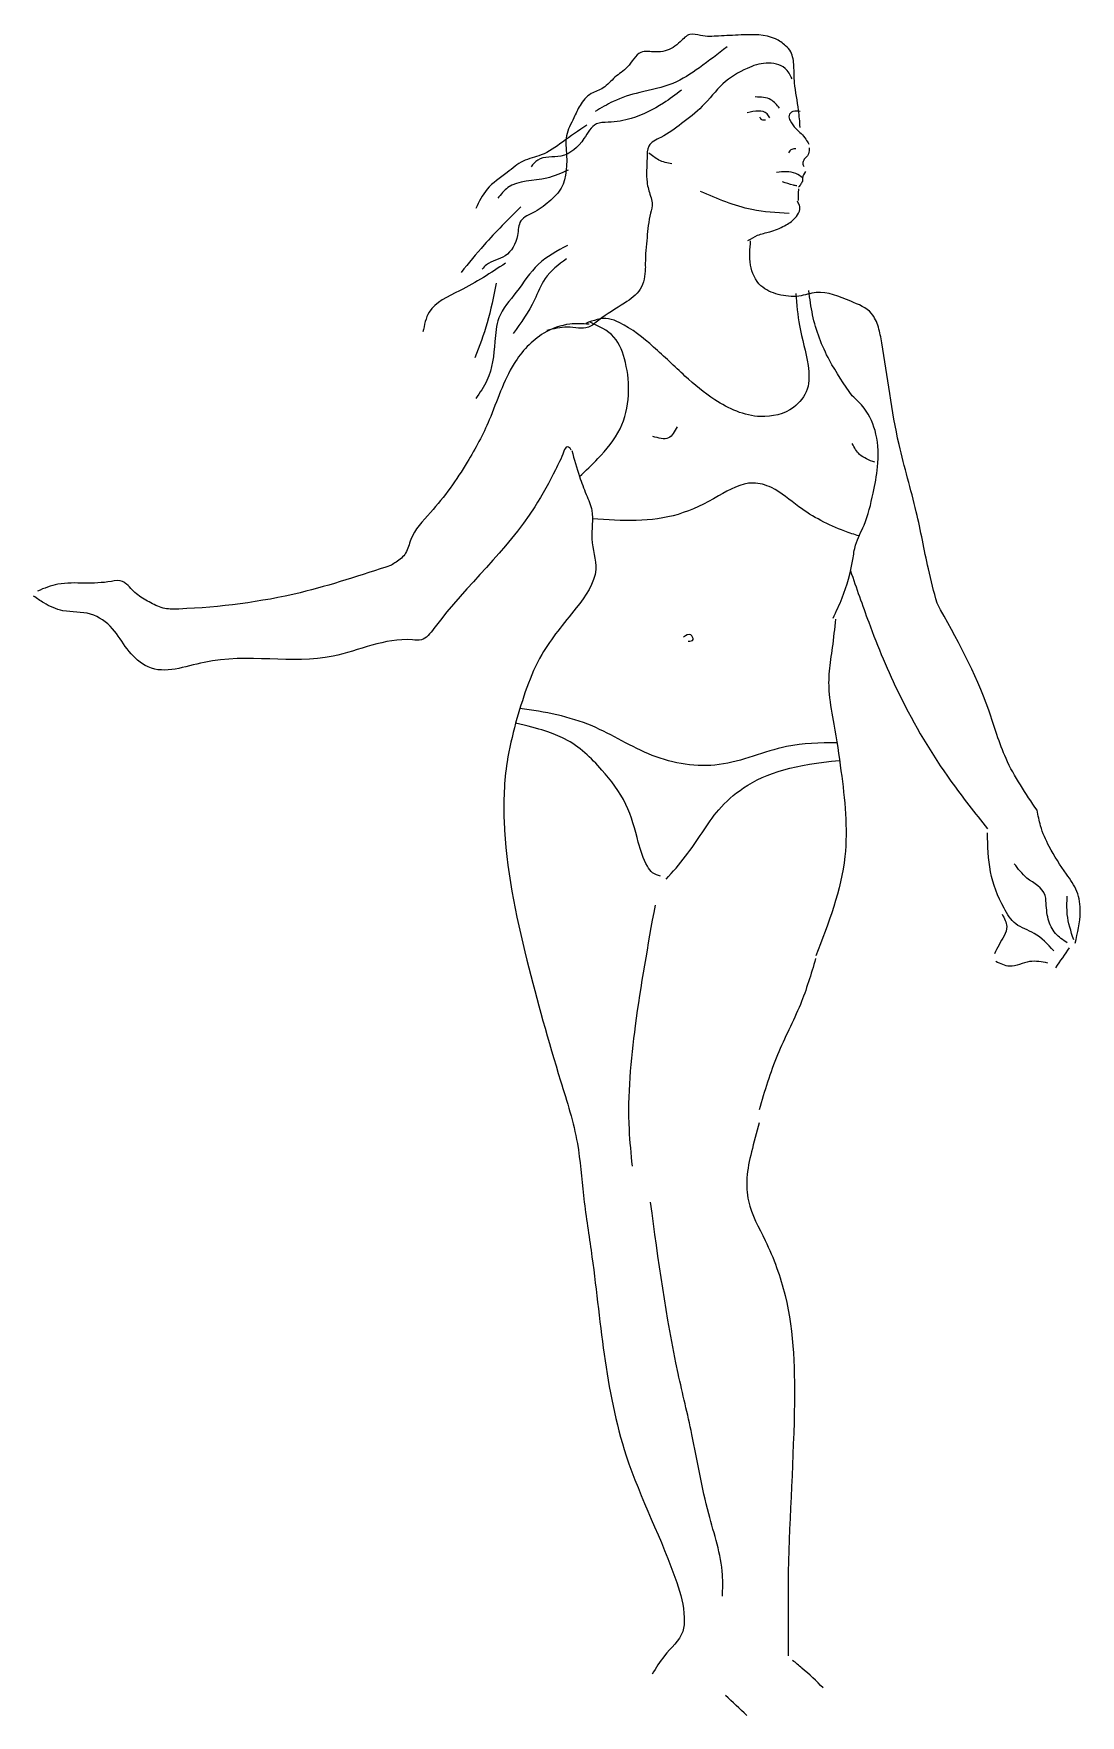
# Model space of a CAD drawing. Header units: millimetres. Extents: x -725 to 339, y 0 to 1708.
import ezdxf

# ---------------------------------------------------------------- set-up
doc = ezdxf.new("R2010")
doc.units = ezdxf.units.MM
doc.layers.add('ceco.net 141', color=7, linetype='Continuous')

msp = doc.modelspace()

# ---------------------------------------------------------------- linework, layer by layer
at = {"layer": 'ceco.net 141', "linetype": 'Continuous'}
for points, knots in [([(54.1, 1612.9), (53.7, 1618.7), (52.6, 1633.9), (48, 1654.5), (48, 1674.3), (46.6, 1688.2), (38.6, 1697.2), (22.9, 1707.7), (-2, 1707.1), (-27.3, 1705.7), (-44.4, 1704.8), (-59, 1709.6), (-68.8, 1697.7), (-80.3, 1690.5), (-94.4, 1689), (-111, 1692.2), (-119.4, 1673.3), (-134.7, 1664.8), (-144.4, 1652.1), (-159.8, 1648), (-169.9, 1636.2), (-176.3, 1620.9), (-185.4, 1604.6), (-182, 1578.6), (-183.9, 1552.8), (-201.6, 1537.1), (-213.3, 1526.8), (-232.4, 1520.4), (-231.9, 1499.5), (-242.7, 1480.1), (-261.5, 1477.3), (-267.7, 1470.4), (-269.1, 1468.8)], [0, 0, 0, 0, 17.470657, 45.676273, 62.686475, 77.39731, 85.529339, 97.90928, 133.052419, 155.975596, 174.300214, 185.235165, 197.481698, 215.442511, 225.239752, 240.132232, 260.378259, 276.644161, 292.849106, 306.160548, 322.754109, 336.825916, 356.585505, 376.606706, 414.642587, 425.971568, 446.000173, 462.986066, 478.250289, 502.388231, 523.376988, 529.850688, 529.850688, 529.850688, 529.850688]), ([(-20.2, 1694.7), (-29.4, 1687.6), (-46.9, 1674.1), (-75.4, 1654.9), (-106.9, 1649.6), (-134, 1641.2), (-148.1, 1632.6), (-154.1, 1629)], [0, 0, 0, 0, 35.136025, 66.444418, 101.432295, 129.8478, 150.859339, 150.859339, 150.859339, 150.859339]), ([(45.9, 1662.4), (43.9, 1666.3), (38.8, 1676.3), (18.9, 1679.9), (-2.8, 1672.5), (-26.2, 1658.1), (-43.4, 1634.2), (-66, 1617), (-83.3, 1604), (-101.8, 1596.2), (-101.1, 1577.1), (-103.1, 1560.5), (-98.8, 1545.5), (-95.2, 1535.1), (-99.7, 1521), (-101.4, 1500.7), (-103.4, 1481.8), (-103, 1464.2), (-105.9, 1447.1), (-127.3, 1432), (-145.6, 1421.7), (-162.8, 1406.4), (-182.6, 1412), (-196.3, 1408.3), (-203.2, 1406.5)], [0, 0, 0, 0, 12.640493, 32.634065, 52.627637, 81.808805, 112.823874, 140.209852, 165.496464, 180.578753, 192.971706, 217.508237, 231.961116, 239.187557, 249.848422, 274.634348, 300.981912, 306.239731, 327.919047, 349.030084, 380.638341, 393.281642, 414.325117, 435.658525, 435.658525, 435.658525, 435.658525]), ([(-66.5, 1650.7), (-72.5, 1646.2), (-88.1, 1634.4), (-113.3, 1621.9), (-136.6, 1617.8), (-156.5, 1618), (-166.3, 1597.4), (-185.5, 1580.1), (-209.8, 1584.5), (-217.2, 1575.5), (-219.3, 1572.9)], [0, 0, 0, 0, 22.551397, 58.647435, 82.453577, 94.595141, 114.082626, 143.496225, 167.302381, 177.012925, 177.012925, 177.012925, 177.012925]), ([(33.1, 1632.4), (30.4, 1635.7), (24.3, 1643.5), (14.2, 1643.7), (8.5, 1643.8)], [0, 0, 0, 0, 12.138189, 28.41764, 28.41764, 28.41764, 28.41764]), ([(23.3, 1622.7), (22.5, 1624.1), (17.9, 1631.5), (8.2, 1629.5), (0.4, 1627.8)], [0, 0, 0, 0, 4.921777, 24.987199, 24.987199, 24.987199, 24.987199]), ([(18.9, 1620.2), (17.6, 1620.1), (14.9, 1619.9), (13.8, 1622.3), (13.2, 1623.4)], [0, 0, 0, 0, 3.665414, 7.146127, 7.146127, 7.146127, 7.146127]), ([(54.2, 1629), (51.7, 1629.4), (47.3, 1630.3), (41.6, 1625.3), (44.5, 1618), (50.4, 1610.3), (58.8, 1603.8), (61.9, 1597.5), (62.8, 1595.8)], [0, 0, 0, 0, 7.440738, 13.105237, 18.379278, 28.222847, 43.198516, 49.08877, 49.08877, 49.08877, 49.08877]), ([(-162.7, 1615.2), (-170.9, 1609.6), (-186.1, 1599.1), (-206.4, 1584.1), (-228.3, 1580.2), (-244.9, 1565.2), (-264.8, 1552.6), (-272.1, 1537.5), (-275.4, 1530.6)], [0, 0, 0, 0, 30.003948, 55.423586, 74.790011, 94.480841, 121.296381, 143.864295, 143.864295, 143.864295, 143.864295]), ([(49.7, 1591.2), (48.2, 1591.2), (45.1, 1591.1), (43.2, 1588.6), (42.2, 1587.2)], [0, 0, 0, 0, 4.047183, 8.902454, 8.902454, 8.902454, 8.902454]), ([(63.4, 1592.3), (63.4, 1590.2), (63.3, 1587), (61.1, 1583), (58.4, 1581.3), (57.1, 1578.5), (56.6, 1575.9), (57.4, 1574.1), (57.8, 1573.3)], [0, 0, 0, 0, 6.121953, 9.383972, 13.389924, 15.199323, 18.460899, 21.019621, 21.019621, 21.019621, 21.019621]), ([(-76.3, 1575.8), (-80.8, 1576.7), (-89.6, 1578.6), (-96.4, 1584.4), (-99.7, 1587.2)], [0, 0, 0, 0, 13.759915, 26.465975, 26.465975, 26.465975, 26.465975]), ([(-181.6, 1569.5), (-188.6, 1566.3), (-208, 1557.7), (-238, 1559.8), (-249.9, 1544.9), (-253.1, 1540.9)], [0, 0, 0, 0, 23.177418, 63.850255, 78.825915, 78.825915, 78.825915, 78.825915]), ([(57.1, 1561.5), (54.7, 1563.2), (46.9, 1568.8), (37, 1567.8), (30.2, 1567.2)], [0, 0, 0, 0, 8.735395, 28.229407, 28.229407, 28.229407, 28.229407]), ([(50.9, 1553.5), (49.7, 1553.7), (44.7, 1554.8), (39.9, 1556.3), (36.3, 1557.5)], [0, 0, 0, 0, 3.731787, 15.129954, 15.129954, 15.129954, 15.129954]), ([(59.4, 1568), (58, 1565.9), (56.2, 1563.2), (56.8, 1558.5), (55, 1555.4), (53.3, 1553.3), (52.5, 1552.2)], [0, 0, 0, 0, 7.065747, 9.493016, 13.477707, 17.524012, 17.524012, 17.524012, 17.524012]), ([(42.8, 1525.4), (30.1, 1526.2), (-1.1, 1528), (-30, 1540.4), (-47.1, 1547.7)], [0, 0, 0, 0, 37.987717, 93.195943, 93.195943, 93.195943, 93.195943]), ([(1.1, 1498), (4.3, 1500), (11.2, 1504.2), (24.5, 1506.8), (37.6, 1512.1), (48.2, 1519.1), (53.8, 1526.9), (53.9, 1533.7), (52.1, 1536.8), (51.3, 1538.1)], [0, 0, 0, 0, 11.046885, 24.112601, 40.272075, 53.304373, 61.839618, 67.907799, 72.431285, 72.431285, 72.431285, 72.431285]), ([(52.5, 1550.6), (52.3, 1548.6), (52, 1544.6), (52.1, 1540.5), (52.1, 1538.5)], [0, 0, 0, 0, 6.081667, 12.149857, 12.149857, 12.149857, 12.149857]), ([(-229.8, 1532.2), (-242.5, 1519.6), (-263.7, 1498.3), (-282.7, 1475), (-290.3, 1465.6)], [0, 0, 0, 0, 53.757292, 90.101442, 90.101442, 90.101442, 90.101442]), ([(-182.2, 1493.1), (-192.8, 1487.4), (-214.2, 1475.9), (-232.4, 1446.2), (-254.1, 1422.8), (-256.3, 1389.9), (-259.2, 1360.5), (-271.3, 1343.5), (-275.5, 1337.5)], [0, 0, 0, 0, 35.554264, 71.386447, 103.123336, 127.480553, 167.756106, 189.345857, 189.345857, 189.345857, 189.345857]), ([(193.2, 1129.6), (190.1, 1141.2), (182.1, 1172), (172.6, 1226.5), (149.4, 1301.3), (142.5, 1365.4), (134.2, 1409.9), (126.5, 1428), (101.6, 1437.6), (76.4, 1448.8), (51.9, 1439.9), (32.2, 1442.2), (11.4, 1450.8), (1.6, 1473.5), (3, 1489.5), (3.8, 1497.6)], [0, 0, 0, 0, 36.132189, 95.256634, 165.822067, 270.702451, 286.861142, 302.538768, 326.897302, 363.04794, 380.931046, 402.047378, 421.651214, 445.167645, 469.704176, 469.704176, 469.704176, 469.704176]), ([(-245.3, 1474.9), (-260.1, 1465.2), (-285.1, 1448.8), (-323.9, 1432.5), (-327.7, 1412.3), (-329.1, 1405.1)], [0, 0, 0, 0, 54.277622, 92.151263, 113.244976, 113.244976, 113.244976, 113.244976]), ([(-183.2, 1479.5), (-191.3, 1473.4), (-206.1, 1462.4), (-216.9, 1432), (-229.6, 1414.5), (-237.5, 1403.5)], [0, 0, 0, 0, 29.636482, 53.912578, 94.358265, 94.358265, 94.358265, 94.358265]), ([(-254.6, 1454.7), (-257.3, 1441.2), (-262.6, 1415.2), (-271.9, 1390.5), (-276.3, 1378.7)], [0, 0, 0, 0, 41.380721, 79.146624, 79.146624, 79.146624, 79.146624]), ([(49.7, 1444.1), (50.6, 1433.2), (52.8, 1408.5), (62.4, 1377.4), (64.3, 1346.6), (46, 1323.4), (8.3, 1314.8), (-30.9, 1332.8), (-64.4, 1361), (-94.1, 1390.3), (-119.6, 1410.6), (-144.3, 1421.1), (-155.9, 1416.8), (-163.8, 1413.9)], [0, 0, 0, 0, 32.813199, 74.047617, 98.109395, 121.387707, 156.03957, 205.642124, 244.305041, 287.686089, 330.539497, 342.078241, 365.82581, 365.82581, 365.82581, 365.82581]), ([(107, 1340.3), (98.8, 1352.1), (81.4, 1377.3), (67.1, 1414.4), (64, 1438.9), (62.9, 1447.2)], [0, 0, 0, 0, 43.073072, 91.926163, 117.05276, 117.05276, 117.05276, 117.05276]), ([(-160.4, 1413), (-167, 1413.4), (-182.8, 1414.3), (-212.2, 1403.6), (-243.5, 1369.2), (-258.2, 1319.4), (-285.8, 1267.9), (-313.6, 1228.5), (-341.2, 1201.3), (-345, 1180), (-354.2, 1172.6), (-359.6, 1169.3), (-361.2, 1168.3)], [0, 0, 0, 0, 19.460425, 47.334687, 90.62922, 153.130967, 201.493284, 264.913058, 298.901797, 313.565235, 326.923614, 332.597522, 332.597522, 332.597522, 332.597522]), ([(-170, 1258.2), (-163.7, 1264.2), (-148.3, 1278.9), (-126.6, 1304.6), (-118.5, 1340.5), (-121.7, 1372.4), (-132.5, 1402.9), (-150.6, 1411.2), (-159.9, 1415.4)], [0.958534, 0.958534, 0.958534, 0.958534, 3.567132, 7.338242, 10.856858, 14.20714, 17.019563, 19.948267, 19.948267, 19.948267, 19.948267]), ([(87.6, 1114.4), (90.8, 1121.2), (99.7, 1140.2), (106.8, 1165.4), (109.9, 1191.2), (121.9, 1212), (127.8, 1239.2), (134.1, 1270), (133.4, 1300.3), (122.6, 1325.7), (111.3, 1336.3), (107, 1340.3)], [0, 0, 0, 0, 22.537692, 62.927592, 78.073316, 99.857687, 133.725293, 160.998031, 194.220423, 223.149246, 240.551786, 240.551786, 240.551786, 240.551786]), ([(-71, 1308.9), (-73.4, 1304), (-78.5, 1293.8), (-89.7, 1297.3), (-95.6, 1299.1)], [0, 0, 0, 0, 14.303833, 30.421679, 30.421679, 30.421679, 30.421679]), ([(-178.4, 1285.2), (-178.9, 1286), (-179.8, 1287.5), (-183.6, 1289.7), (-188.3, 1277.5), (-196.9, 1259.9), (-234.7, 1189.6), (-286.9, 1147.7), (-327.5, 1090.9), (-365.5, 1096.1), (-435.1, 1059.8), (-525.2, 1084.2), (-592.3, 1056.7), (-617.7, 1069.7), (-630.9, 1082.7), (-643.1, 1105.1), (-666.5, 1122.1), (-693, 1119.4), (-712.2, 1128.1), (-721.3, 1134.5), (-724.7, 1136.9)], [0, 0, 0, 0, 2.860776, 5.420174, 11.141703, 31.879509, 75.167739, 235.678234, 252.691418, 261.849262, 344.240074, 475.462644, 532.31128, 535.778972, 560.490491, 585.897973, 612.721197, 640.976317, 662.020173, 674.400119, 674.400119, 674.400119, 674.400119]), ([(-177.9, 1284.8), (-175.4, 1275.9), (-171.2, 1260.8), (-163.7, 1240.8), (-154.5, 1220.4), (-160.5, 1194), (-147.6, 1159.2), (-176.8, 1119.4), (-214.8, 1075.7), (-227.8, 1032.2), (-235, 1007.9)], [0, 0, 0, 0, 27.714894, 47.029573, 64.365879, 93.186641, 124.518853, 168.246387, 227.257934, 301.674006, 301.674006, 301.674006, 301.674006]), ([(129.9, 1272.8), (124.3, 1274.9), (114.3, 1278.5), (109.2, 1287.7), (107, 1291.7)], [0, 0, 0, 0, 17.405673, 30.577312, 30.577312, 30.577312, 30.577312]), ([(114, 1197.9), (109.1, 1199.4), (87.5, 1206.6), (56.7, 1222.4), (30.5, 1246.5), (-0.1, 1255.3), (-31.3, 1236.5), (-81.7, 1211), (-126.9, 1213.1), (-156.9, 1215.3)], [1.226538, 1.226538, 1.226538, 1.226538, 2.773719, 8.051415, 11.452934, 13.373159, 17.106875, 21.622601, 30.364537, 30.364537, 30.364537, 30.364537]), ([(-361.2, 1168.3), (-391.9, 1158.1), (-462, 1134.7), (-539.8, 1124.9), (-591.9, 1123.2), (-605.7, 1129.9), (-619.5, 1137.4), (-627.3, 1146.5), (-635.8, 1153.6), (-651.6, 1150.3), (-672.6, 1149.7), (-698.7, 1150.9), (-713.9, 1144.8), (-720.7, 1142)], [0, 0, 0, 0, 96.867153, 221.038763, 235.359327, 250.769496, 266.178489, 281.963554, 286.886266, 298.333571, 325.860634, 352.786114, 374.50459, 374.50459, 374.50459, 374.50459]), ([(105.2, 1162.5), (111.3, 1145.1), (126, 1102.3), (156.3, 1029), (198, 959), (231.7, 916.5), (244.3, 900.6)], [0, 0, 0, 0, 55.393089, 135.673658, 237.640237, 298.38897, 298.38897, 298.38897, 298.38897]), ([(294.9, 919.3), (283.2, 936.3), (261.7, 967.7), (240.8, 1043.7), (212.7, 1094.2), (193.2, 1129.6)], [0, 0, 0, 0, 61.32567, 113.437895, 234.165075, 234.165075, 234.165075, 234.165075]), ([(90, 1113.5), (89, 1103.9), (87.3, 1086.1), (82.9, 1060.9), (82.9, 1034.6), (89.8, 1001.1), (97.6, 946.7), (106.6, 865.3), (82.9, 804.6), (69.9, 771.3)], [0, 0, 0, 0, 29.098331, 53.411991, 76.708775, 107.614232, 155.560053, 242.413551, 347.912872, 347.912872, 347.912872, 347.912872]), ([(-59.5, 1091), (-57.4, 1091.2), (-52.9, 1091.6), (-57.5, 1100.1), (-61.8, 1096.9), (-64.4, 1095)], [0, 0, 0, 0, 5.083401, 10.472984, 18.09808, 18.09808, 18.09808, 18.09808]), ([(-235, 1007.9), (-238.2, 994.9), (-246.3, 962.2), (-249.1, 880.3), (-226.1, 771.5), (-195.9, 664), (-170.6, 585.5), (-166.8, 526.9), (-149.5, 421.5), (-141.9, 283.1), (-80.4, 167.9), (-62.7, 107.1), (-64.4, 78.9), (-83.4, 63.5), (-92.4, 48.2), (-96.2, 41.9)], [0, 0, 0, 0, 40.234626, 100.793945, 243.819862, 370.997177, 436.829579, 489.919569, 546.283533, 758.04218, 896.566726, 933.068301, 947.111151, 978.132866, 1000.502268, 1000.502268, 1000.502268, 1000.502268]), ([(91.6, 987.7), (74.3, 987.8), (33.3, 986.9), (-26.2, 958.6), (-98.2, 970.6), (-157.9, 1010.4), (-205.2, 1019.3), (-230.6, 1022.7)], [0.788555, 0.788555, 0.788555, 0.788555, 5.922999, 13.016479, 19.882337, 26.690272, 34.253634, 34.253634, 34.253634, 34.253634]), ([(-87.8, 852.5), (-90.6, 853.3), (-96.3, 854.9), (-104.7, 867.5), (-111.8, 891.3), (-120.6, 927.6), (-149.6, 964.1), (-177.3, 991.4), (-210.5, 1002.2), (-235, 1007.8)], [0, 0, 0, 0, 0.860796, 1.708537, 4.326913, 8.366441, 12.722317, 18.086792, 21.91481, 21.91481, 21.91481, 21.91481]), ([(-82.1, 849.4), (-68.2, 863.8), (-49.1, 890.4), (-29.7, 920.7), (8.1, 954.4), (49.8, 966), (94.2, 969.9)], [0, 0, 0, 0, 6.000017, 9.230387, 12.705978, 21.235903, 21.235903, 21.235903, 21.235903]), ([(333.4, 784.3), (336, 794.7), (340.3, 812.1), (336.9, 837.3), (322, 857.9), (308.1, 879), (298.3, 901.2), (295.9, 914), (294.9, 919.3)], [0, 0, 0, 0, 31.982609, 53.304356, 73.746243, 106.819777, 129.605649, 145.76434, 145.76434, 145.76434, 145.76434]), ([(311.9, 776.6), (305.7, 783.2), (294.8, 795.1), (271.9, 801.7), (257.3, 825.6), (245.3, 856.5), (244.7, 883), (244.4, 896.3)], [0, 0, 0, 0, 26.761184, 47.611049, 67.698672, 107.097725, 146.592359, 146.592359, 146.592359, 146.592359]), ([(325.5, 784.6), (321.2, 787.5), (312.2, 793.4), (304.9, 809.4), (304.2, 822.8), (302.8, 839.8), (284.4, 848), (275.5, 859.9), (271.7, 865)], [0, 0, 0, 0, 15.437055, 31.605782, 50.239249, 55.919766, 81.49584, 100.847718, 100.847718, 100.847718, 100.847718]), ([(-116.3, 557.8), (-117.5, 570.2), (-122.3, 617.7), (-113.9, 707), (-100.3, 782.3), (-93, 823)], [0, 0, 0, 0, 37.347468, 142.981842, 267.141663, 267.141663, 267.141663, 267.141663]), ([(332, 787.8), (329.2, 796.3), (324.5, 810.8), (325.2, 825.8), (325.5, 832)], [0, 0, 0, 0, 26.49887, 44.975634, 44.975634, 44.975634, 44.975634]), ([(259.2, 813.7), (261.5, 809.6), (267.2, 799.1), (257.2, 785.5), (252.9, 776.5), (251.5, 773.4)], [0, 0, 0, 0, 13.250671, 33.412311, 43.816354, 43.816354, 43.816354, 43.816354]), ([(69.8, 768.6), (65.2, 752.9), (55.1, 719.2), (28.8, 670.8), (18, 633.9), (12.4, 615)], [0, 0, 0, 0, 49.042266, 105.261658, 164.112372, 164.112372, 164.112372, 164.112372]), ([(305.8, 764.1), (299.6, 765.3), (286.4, 768), (268.8, 758), (257.7, 763.4), (253, 765.6)], [0, 0, 0, 0, 18.684383, 39.385505, 54.104996, 54.104996, 54.104996, 54.104996]), ([(12.4, 601.7), (9.7, 591.9), (4.7, 573.5), (-1, 547.2), (0.7, 515.3), (22.3, 478.1), (47.7, 408.4), (50, 289.4), (41, 172.3), (41.9, 89.4), (41.9, 64.6), (41.9, 60.5)], [0, 0, 0, 0, 30.46879, 57.239578, 80.552723, 124.336443, 183.696352, 301.921477, 475.717792, 537.748309, 550.154407, 550.154407, 550.154407, 550.154407]), ([(-24.8, 121), (-24.6, 128.2), (-23.7, 156.8), (-42.6, 210.5), (-53.6, 279.4), (-79.5, 383.6), (-90, 462.9), (-97.8, 521.1)], [0, 0, 0, 0, 21.710685, 85.293738, 167.719961, 231.303014, 407.219787, 407.219787, 407.219787, 407.219787]), ([(77.6, 27.9), (70.5, 34.8), (60.4, 44.4), (49.7, 53.3), (46.5, 55.8)], [0, 0, 0, 0, 29.636492, 41.752466, 41.752466, 41.752466, 41.752466])]:
    msp.add_open_spline(points, degree=3, knots=knots, dxfattribs=at)
for points in [[(327.5, 779.6), (322.9, 772.9), (318.2, 766.1), (313.5, 759.4)], [(0, 0), (-7.2, 6.7), (-14.5, 13.4), (-21.7, 20.2)]]:
    msp.add_open_spline(points, degree=3, dxfattribs=at)

doc.saveas('drawing.dxf')
